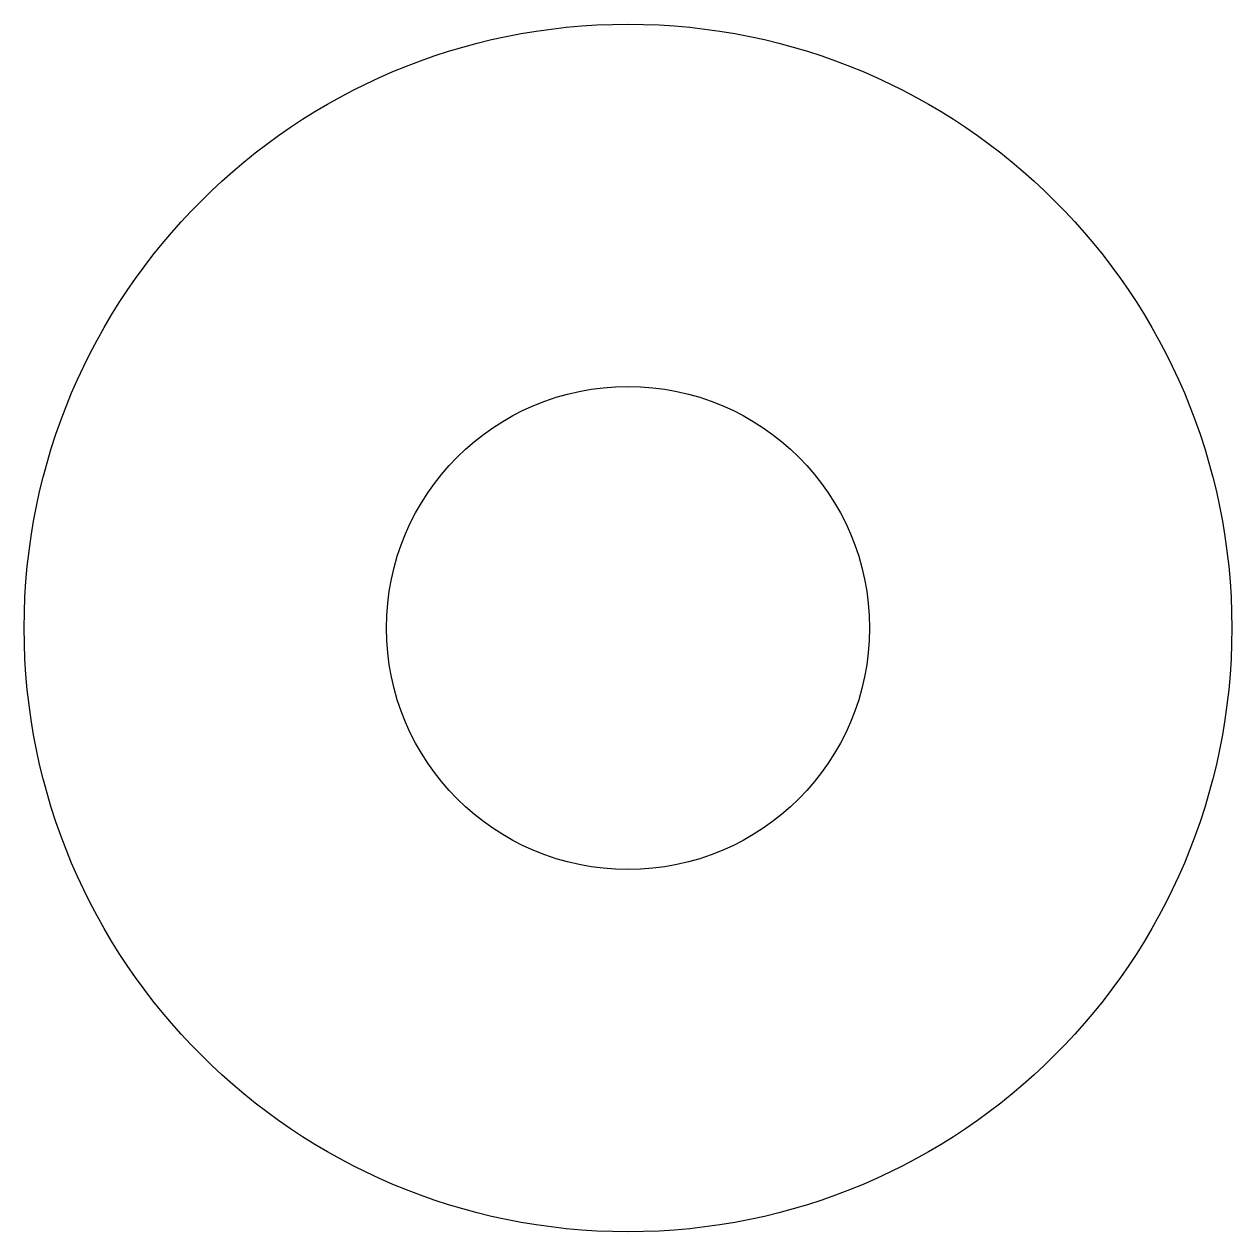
# Model space of a CAD drawing. Header units: millimetres. Extents: x -50 to 50, y -50 to 50.
import ezdxf

# ---------------------------------------------------------------- set-up
doc = ezdxf.new("R2010")
doc.units = ezdxf.units.MM

msp = doc.modelspace()

# ---------------------------------------------------------------- linework, layer by layer
at = {"layer": 'PART'}
for radius in [50, 20]:
    msp.add_circle((0, 0), radius, dxfattribs=at)

doc.saveas('drawing.dxf')
